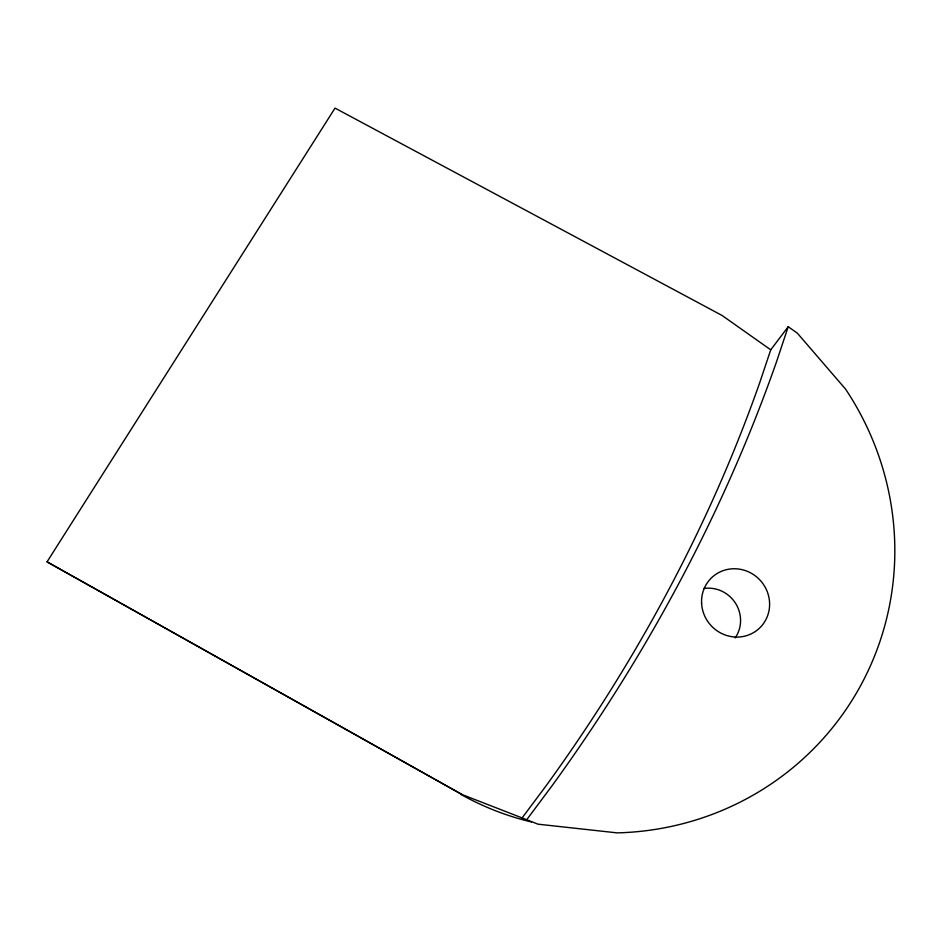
<?xml version="1.0" encoding="UTF-8"?>
<svg xmlns="http://www.w3.org/2000/svg" width="941" height="941" viewBox="0 0 941 941"><rect width="100%" height="100%" fill="white"/><g stroke="black" fill="none" stroke-linecap="round" stroke-linejoin="round"><path stroke-width="1.41" d="M526.725 819.717L537.934 824.163L617.178 832.879A293.98 286.676 32.7 0 0 863.673 679.861A293.98 286.676 32.7 0 0 845.571 389.115L797.321 333.138L788.217 326.727L776.56 361.662A1863.439 1478.958 -20.5 0 1 552.273 785.464L526.725 819.717L462.031 794.533L47.05 561.848L335.031 108.121L722.182 315.541L770.738 349.829L759.563 383.152A1758.341 1412.465 -20.6 0 1 546.062 785.841L521.843 818.258M770.738 349.829L788.217 326.727M47.05 561.848L462.031 794.533M531.524 821.987A268.444 262.762 34.2 0 1 461.019 794.451M703.903 588.478A31.723 30.618 49.2 0 1 735.556 603.299A31.723 30.618 49.2 0 1 735.168 637.916M701.61 603.569A34.77 33.417 47.7 0 0 754.317 632.152A34.77 33.417 47.7 0 0 750.836 572.998A34.77 33.417 47.7 0 0 701.61 603.569"/></g></svg>
